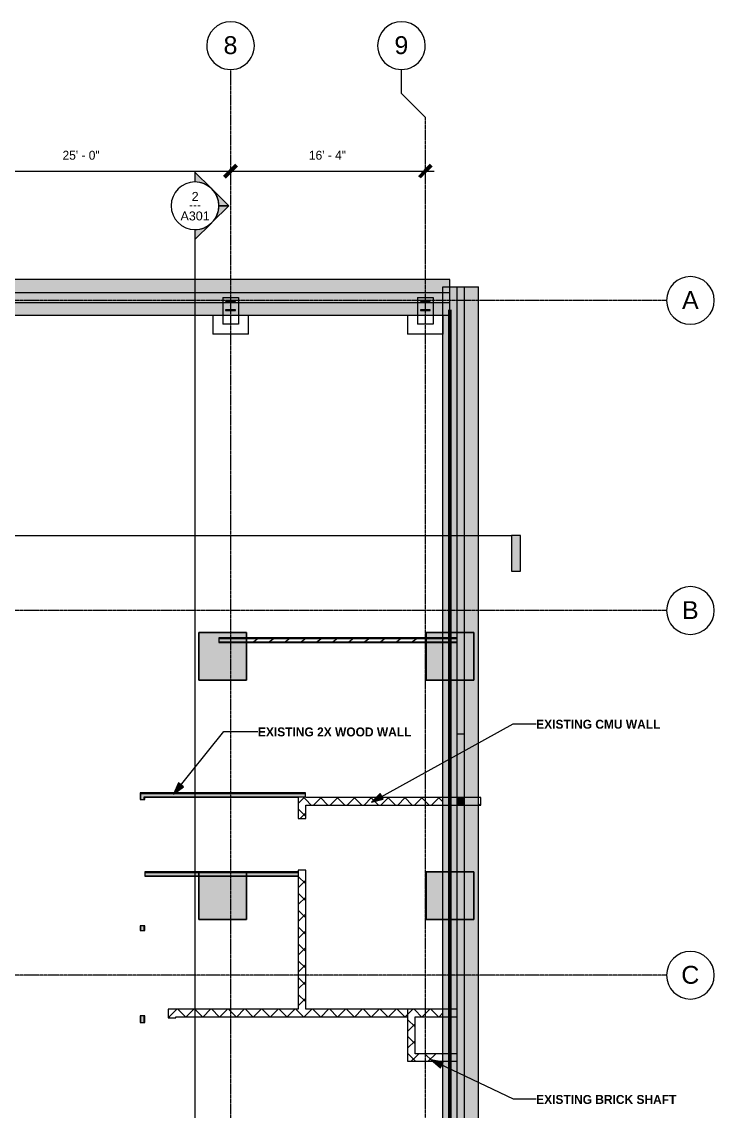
# Model space of a CAD drawing. Header units: inches. Extents: x -4066 to -1326, y 10241 to 12042.
# Drawn here: x -2023 to -1326, y 10945 to 12041 of the extents above; entities that cross this region are included whole.
import ezdxf

# ---------------------------------------------------------------- set-up
doc = ezdxf.new("R2010")
doc.units = ezdxf.units.IN
doc.header["$MEASUREMENT"] = 0
doc.linetypes.add('Grid Line 1_2_', pattern=[0.875, 0.5, -0.125, 0.125, -0.125])
for name, color, linetype, lineweight in [('A-ANNO-DIMS', 211, 'Continuous', 9), ('A-ANNO-DIMS-96', 211, 'Continuous', 9), ('A-DETL-WIDE', 214, 'Continuous', 50), ('A-WALL', 113, 'Continuous', 13), ('A-WALL-PATT', 111, 'Continuous', 20), ('G-ANNO-SYMB', 111, 'Continuous', 9), ('G-ANNO-TEXT', 231, 'Continuous', 9), ('I-WALL', 2, 'Continuous', 13), ('S-COLS', 52, 'Continuous', 13), ('S-FNDN', 32, 'Continuous', 13), ('S-GRID', 1, 'Continuous', 9), ('S-GRID-IDEN', 1, 'Continuous', 9)]:
    doc.layers.add(name, color=color, linetype=linetype, lineweight=lineweight)
doc.styles.add('Arial', font='arial.ttf', dxfattribs={"height": 18})
doc.styles.add('Arial_1', font='arial.ttf', dxfattribs={"height": 9})
doc.styles.add('Century Gothic', font='ufonts.com_century-gothic.ttf', dxfattribs={"height": 9})
doc.styles.add('Century Gothic_B', font='GOTHICB.TTF', dxfattribs={"height": 9})
doc.dimstyles.new('OD__1_16__Tol__', dxfattribs={"dimscale": 12, "dimtxt": 9.397514, "dimasz": 1, "dimexe": 0.75, "dimexo": 0.5, "dimgap": 0.75, "dimtad": 1, "dimdec": 4, "dimrnd": 0.0625, "dimzin": 3, "dimdsep": 46, "dimlunit": 4, "dimtxsty": 'Century Gothic', "dimblk1": 'OBLIQUE', "dimblk2": 'OBLIQUE', "dimsah": 1, "dimcen": 0.09, "dimdle": 0.75, "dimazin": 0, "dimtfac": 1, "dimtdec": 4, "dimtix": 1, "dimtmove": 0, "dimatfit": 3, "dimfxl": 1, "dimtvp": 1, "dimtfill": 1, "dimfrac": 2, "dimtolj": 1, "dimtzin": 0, "dimarcsym": 2})
pattern_1 = [(0, (0, 0), (30.72, 7.68), [1.267, -21.773, 1.267, -21.773, -122.88]), (0, (0, 0), (30.72, 7.68), [-46.08, 1.267, -44.813, 1.267, -21.773, -53.76]), (0, (0, 0), (30.72, 7.68), [-115.2, 1.267, -14.093, 1.267, -37.133]), (120, (11.52, 3.84), (-22.011075, 22.7643004), [1.267, -21.773, 1.267, -21.773, -122.88]), (120, (11.52, 3.84), (-22.011075, 22.7643004), [-46.08, 1.267, -44.813, 1.267, -21.773, -53.76]), (120, (11.52, 3.84), (-22.011075, 22.7643004), [-115.2, 1.267, -14.093, 1.267, -37.133]), (240, (15.36, 19.2), (-8.708925, -30.4443004), [1.267, -21.773, 1.267, -21.773, -122.88]), (240, (15.36, 19.2), (-8.708925, -30.4443004), [-46.08, 1.267, -44.813, 1.267, -21.773, -53.76]), (240, (15.36, 19.2), (-8.708925, -30.4443004), [-115.2, 1.267, -14.093, 1.267, -37.133])]
pattern_2 = [(45, (0, 0), (-8.485281, 8.485281), []), (135, (0, 0), (-8.485281, -8.485281), [])]

# ---------------------------------------------------------------- blocks, each defined once
blk = doc.blocks.new('W-Wide Flange-Column - W10X49-V15-STRUCTURAL SCHEMATIC - 1ST FLOOR')
at = {"layer": 'S-COLS', "lineweight": 9}
h = blk.add_hatch(dxfattribs=at)
h.set_pattern_fill('FP_25', color=256, style=0, pattern_type=2)
h.set_pattern_definition([(45, (1813.203, -11755.405), (-9.503515, 9.503515), []), (45, (1813.203, -11741.005), (-9.503515, 9.503515), [])])
h.paths.add_polyline_path([(5, -5), (5, -4.4), (0.9, -4.4), (0.4, -4.2), (0.2, -3.7), (0.2, 3.7), (0.4, 4.2), (0.9, 4.4), (5, 4.4), (5, 5), (-5, 5), (-5, 4.4), (-0.9, 4.4), (-0.4, 4.2), (-0.2, 3.7), (-0.2, -3.7), (-0.4, -4.2), (-0.9, -4.4), (-5, -4.4), (-5, -5)], flags=0)
for p, q in [((5, 5), (-5, 5)), ((-5, 5), (-5, 4.4)), ((-5, 4.4), (-0.9, 4.4)), ((-0.2, 3.7), (-0.2, -3.7)), ((0.2, -3.7), (0.2, 3.7)), ((0.9, 4.4), (5, 4.4)), ((5, 4.4), (5, 5)), ((-0.9, -4.4), (-5, -4.4)), ((-5, -4.4), (-5, -5)), ((-5, -5), (5, -5)), ((5, -4.4), (0.9, -4.4)), ((5, -5), (5, -4.4))]:
    blk.add_line(p, q, dxfattribs=at)
for centre, start, end in [((-0.9, 3.7), 0, 90), ((0.9, 3.7), 90, 180), ((-0.9, -3.7), 270, 0), ((0.9, -3.7), 180, 270)]:
    blk.add_arc(centre, 0.691, start, end, dxfattribs=at)
blk = doc.blocks.new('W-Wide Flange-Column - W10X49-V17-STRUCTURAL SCHEMATIC - 1ST FLOOR')
at = {"layer": 'S-COLS', "lineweight": 9}
h = blk.add_hatch(dxfattribs=at)
h.set_pattern_fill('FP_27', color=256, style=0, pattern_type=2)
h.set_pattern_definition([(45, (1617.203, -11755.405), (-9.503515, 9.503515), []), (45, (1617.203, -11741.005), (-9.503515, 9.503515), [])])
h.paths.add_polyline_path([(-5, -5), (5, -5), (5, -4.4), (0.9, -4.4), (0.4, -4.2), (0.2, -3.7), (0.2, 3.7), (0.4, 4.2), (0.9, 4.4), (5, 4.4), (5, 5), (-5, 5), (-5, 4.4), (-0.9, 4.4), (-0.4, 4.2), (-0.2, 3.7), (-0.2, -3.7), (-0.4, -4.2), (-0.9, -4.4), (-5, -4.4)], flags=0)
for p, q in [((5, 5), (-5, 5)), ((-5, 5), (-5, 4.4)), ((-5, 4.4), (-0.9, 4.4)), ((-0.2, 3.7), (-0.2, -3.7)), ((0.2, -3.7), (0.2, 3.7)), ((0.9, 4.4), (5, 4.4)), ((5, 4.4), (5, 5)), ((-0.9, -4.4), (-5, -4.4)), ((-5, -4.4), (-5, -5)), ((-5, -5), (5, -5)), ((5, -4.4), (0.9, -4.4)), ((5, -5), (5, -4.4))]:
    blk.add_line(p, q, dxfattribs=at)
for centre, start, end in [((-0.9, 3.7), 0, 90), ((0.9, 3.7), 90, 180), ((-0.9, -3.7), 270, 0), ((0.9, -3.7), 180, 270)]:
    blk.add_arc(centre, 0.691, start, end, dxfattribs=at)
blk = doc.blocks.new('Grid - Grid Head - Circle-50561-STRUCTURAL SCHEMATIC - 1ST FLOOR')
at = {"layer": 'S-GRID-IDEN'}
for start, end in [(360, 180), (180, 360)]:
    blk.add_arc((0, 0), 0.25, start, end, dxfattribs=at)
blk = doc.blocks.new('Section - 3_32_ x 3_8_-54337-STRUCTURAL SCHEMATIC - 1ST FLOOR')
at = {"layer": 'G-ANNO-SYMB'}
blk.add_hatch(color=256, dxfattribs=at).paths.add_polyline_path([(0, 0.375), (0, 0), (-0.09375, 0), (-0.09375, 0.375)], flags=0)
for p, q in [((0, 0.375), (-0.09375, 0.375)), ((-0.09375, 0.375), (-0.09375, 0)), ((0, 0), (0, 0.375)), ((-0.09375, 0), (0, 0))]:
    blk.add_line(p, q, dxfattribs=at)
blk = doc.blocks.new('Section - Section Head - Filled-22785-STRUCTURAL SCHEMATIC - 1ST FLOOR')
at = {"layer": 'G-ANNO-SYMB'}
h = blk.add_hatch(color=256, dxfattribs=at)
edge = h.paths.add_edge_path(flags=0)
edge.add_line((-0.427, 0.177), (-0.25, 0.354))
edge.add_line((-0.25, 0.354), (-0.25, 0.25))
edge.add_arc((-0.25, 0), 0.25, 90, 135)
h = blk.add_hatch(color=256, dxfattribs=at)
edge = h.paths.add_edge_path(flags=0)
edge.add_arc((-0.25, 0), 0.25, 45, 90)
edge.add_line((-0.25, 0.25), (-0.25, 0.354))
edge.add_line((-0.25, 0.354), (-0.073, 0.177))
h = blk.add_hatch(color=256, dxfattribs=at)
edge = h.paths.add_edge_path(flags=0)
edge.add_arc((-0.25, 0), 0.25, 137.9216, 180)
edge.add_line((-0.5, 0), (-0.604, 0))
edge.add_line((-0.604, 0), (-0.436, 0.168))
h = blk.add_hatch(color=256, dxfattribs=at)
edge = h.paths.add_edge_path(flags=0)
edge.add_line((-0.064, 0.168), (0.104, 0))
edge.add_line((0.104, 0), (0, 0))
edge.add_arc((-0.25, 0), 0.25, 0, 42.0784)
for p, q in [((-0.25, 0.354), (-0.427, 0.177)), ((-0.25, 0.25), (-0.25, 0.354)), ((-0.073, 0.177), (-0.25, 0.354)), ((-0.25, 0.354), (-0.25, 0.25)), ((-0.436, 0.168), (-0.604, 0)), ((0.104, 0), (-0.064, 0.168)), ((-0.604, 0), (-0.5, 0)), ((0, 0), (0.104, 0))]:
    blk.add_line(p, q, dxfattribs=at)
for start, end in [(360, 180), (90, 135), (45, 90), (137.9216, 180), (0, 42.0784), (180, 360)]:
    blk.add_arc((-0.25, 0), 0.25, start, end, dxfattribs=at)
blk = doc.blocks.new('DIMBLOCK4-STRUCTURAL SCHEMATIC - 1ST FLOOR')
at = {"layer": 'A-ANNO-DIMS-96', "lineweight": 50}
for p, q in [((-2113.2, 11890.5), (-2107.2, 11896.5)), ((-1813.2, 11890.5), (-1807.2, 11896.5)), ((-2113.2, 11890.5), (-2119.2, 11884.5)), ((-1813.2, 11890.5), (-1819.2, 11884.5))]:
    blk.add_line(p, q, dxfattribs=at)
at = {"layer": 'A-ANNO-DIMS-96'}
for p, q in [((-2113.2, 11892.9), (-2113.2, 11881.5)), ((-2113.2, 11890.5), (-2113.2, 11892.9)), ((-2113.2, 11890.5), (-1813.2, 11890.5)), ((-1813.2, 11892.9), (-1813.2, 11881.5)), ((-1813.2, 11890.5), (-1813.2, 11892.9))]:
    blk.add_line(p, q, dxfattribs=at)
at = {"layer": 'A-ANNO-DIMS-96', "color": 0, "insert": (-1982.4, 11911), "char_height": 9, "width": 46.182, "attachment_point": 1, "line_spacing_factor": 0.984502, "style": 'Century Gothic', "bg_fill": 3, "box_fill_scale": 1.25, "bg_fill_color": 256, "bg_fill_true_color": 13158600, "bg_fill_transparency": 0}
blk.add_mtext('25\' - 0"', dxfattribs=at)
blk = doc.blocks.new('_Oblique')
at = {"color": 0, "linetype": 'ByBlock', "lineweight": -2}
blk.add_line((-0.5, -0.5), (0.5, 0.5), dxfattribs=at)
blk = doc.blocks.new('DIMBLOCK5-STRUCTURAL SCHEMATIC - 1ST FLOOR')
at = {"layer": 'A-ANNO-DIMS-96', "lineweight": 50}
for p, q in [((-1813.2, 11890.5), (-1807.2, 11896.5)), ((-1617.2, 11890.5), (-1611.2, 11896.5)), ((-1813.2, 11890.5), (-1819.2, 11884.5)), ((-1617.2, 11890.5), (-1623.2, 11884.5))]:
    blk.add_line(p, q, dxfattribs=at)
at = {"layer": 'A-ANNO-DIMS-96'}
for p, q in [((-1813.2, 11892.9), (-1813.2, 11881.5)), ((-1813.2, 11890.5), (-1813.2, 11892.9)), ((-1813.2, 11890.5), (-1608.2, 11890.5)), ((-1617.2, 11892.9), (-1617.2, 11881.5)), ((-1617.2, 11890.5), (-1617.2, 11892.9))]:
    blk.add_line(p, q, dxfattribs=at)
at = {"layer": 'A-ANNO-DIMS-96', "color": 0, "insert": (-1734.4, 11911), "char_height": 9, "width": 46.182, "attachment_point": 1, "line_spacing_factor": 0.984502, "style": 'Century Gothic', "bg_fill": 3, "box_fill_scale": 1.25, "bg_fill_color": 256, "bg_fill_true_color": 13158600, "bg_fill_transparency": 0}
blk.add_mtext('16\' - 4"', dxfattribs=at)

msp = doc.modelspace()

# ---------------------------------------------------------------- hatches: boundary and pattern name
at = {"layer": 'A-WALL-PATT', "lineweight": 9}
h = msp.add_hatch(dxfattribs=at)
h.set_pattern_fill('FP_9', color=256, style=0, pattern_type=2)
h.set_pattern_definition(pattern_1)
h.paths.add_polyline_path([(-1794.43151, 11420.27039), (-1616.45325, 11420.27039), (-1616.45325, 11420.89539), (-1797.20325, 11420.89539), (-1797.20325, 11420.27039)], flags=0)
h = msp.add_hatch(dxfattribs=at)
h.set_pattern_fill('FP_10', color=256, style=0, pattern_type=2)
h.set_pattern_definition([(216.87, (6.397, 15.994), (47.9809429, 31.9870857), [7.997, -71.971]), (206.565, (15.994, 11.196), (-15.993714, -15.9941327), [17.881, -17.881]), (198.435, (15.994, 3.199), (-31.9867405, -15.9938803), [10.115, -40.461])])
h.paths.add_polyline_path([(-1794.43151, 11416.77039), (-1616.45325, 11416.77039), (-1616.45325, 11420.27039), (-1797.20325, 11420.27039), (-1797.20325, 11416.77039)], flags=0)
h = msp.add_hatch(dxfattribs=at)
h.set_pattern_fill('FP_9', color=256, style=0, pattern_type=2)
h.set_pattern_definition(pattern_1)
h.paths.add_polyline_path([(-1797.20325, 11416.14539), (-1616.45325, 11416.14539), (-1616.45325, 11416.77039), (-1797.20325, 11416.77039)], flags=0)
h = msp.add_hatch(dxfattribs=at)
h.set_pattern_fill('FP_9', style=0, pattern_type=2)
h.set_pattern_definition(pattern_1)
h.paths.add_polyline_path([(-1904.20325, 11264.39539), (-1737.70325, 11264.39539), (-1737.70325, 11264.89539), (-1904.20325, 11264.89539)], flags=0)
h = msp.add_hatch(dxfattribs=at)
h.set_pattern_fill('FP_9', style=0, pattern_type=2)
h.set_pattern_definition(pattern_1)
h.paths.add_polyline_path([(-1903.70325, 11033.89539), (-1903.70325, 11040.47821), (-1904.20325, 11040.47821), (-1904.20325, 11033.89539)], flags=0)
h.paths.add_polyline_path([(-1904.20325, 11126.47821), (-1903.70325, 11126.47821), (-1903.70325, 11131.14539), (-1904.20325, 11131.14539), (-1904.20325, 11128.77481)], flags=0)
h.paths.add_polyline_path([(-1903.70325, 11258.14539), (-1903.70325, 11264.39539), (-1904.20325, 11264.39388), (-1904.20325, 11258.14539)], flags=0)
h = msp.add_hatch(dxfattribs=at)
h.set_pattern_fill('FP_9', style=0, pattern_type=2)
h.set_pattern_definition(pattern_1)
h.paths.add_polyline_path([(-1899.70325, 11260.39539), (-1745.20325, 11260.39539), (-1745.20325, 11260.89539), (-1900.20325, 11260.89539), (-1900.20325, 11260.39539)], flags=0)
h = msp.add_hatch(dxfattribs=at)
h.set_pattern_fill('FP_1', style=0, pattern_type=2)
h.set_pattern_definition(pattern_2)
h.paths.add_polyline_path([(-1745.20325, 11047.27818), (-1737.57825, 11047.27818), (-1737.57825, 11187.14539), (-1745.20325, 11187.14539), (-1745.20325, 11047.8461)], flags=0)
h.paths.add_polyline_path([(-1737.57825, 11239.14539), (-1737.57825, 11260.39539), (-1737.70325, 11260.39539), (-1737.70325, 11260.89539), (-1745.20325, 11260.89539), (-1745.20325, 11239.14539)], flags=0)
h = msp.add_hatch(dxfattribs=at)
h.set_pattern_fill('FP_1', style=0, pattern_type=2)
h.set_pattern_definition(pattern_2)
h.paths.add_polyline_path([(-1737.57825, 11252.64539), (-1599.64075, 11252.64539), (-1599.64075, 11260.27039), (-1737.57825, 11260.27039)], flags=0)
h.paths.add_polyline_path([(-1563.64075, 11252.64539), (-1561.39075, 11252.64539), (-1561.39075, 11260.27039), (-1563.64075, 11260.27039), (-1563.64075, 11259.22666)], flags=0)
h = msp.add_hatch(dxfattribs=at)
h.set_pattern_fill('FP_9', style=0, pattern_type=2)
h.set_pattern_definition(pattern_1)
h.paths.add_polyline_path([(-1745.43152, 11184.89539), (-1745.20325, 11184.89539), (-1745.20325, 11185.39539), (-1797.20325, 11185.39539), (-1797.20325, 11184.89539), (-1794.43151, 11184.89539)], flags=0)
h.paths.add_polyline_path([(-1845.20325, 11184.89539), (-1845.20325, 11185.39539), (-1899.70325, 11185.39539), (-1899.70325, 11184.89539)], flags=0)
h = msp.add_hatch(dxfattribs=at)
h.set_pattern_fill('FP_9', style=0, pattern_type=2)
h.set_pattern_definition(pattern_1)
h.paths.add_polyline_path([(-1745.20325, 11180.89539), (-1745.23179, 11181.39539), (-1797.20325, 11181.39539), (-1797.20325, 11180.89539), (-1745.8663, 11180.89539)], flags=0)
h.paths.add_polyline_path([(-1899.70325, 11180.89539), (-1845.20325, 11180.89539), (-1845.20325, 11181.39539), (-1899.70325, 11181.39539)], flags=0)
h = msp.add_hatch(dxfattribs=at)
h.set_pattern_fill('FP_1', style=0, pattern_type=2)
h.set_pattern_definition(pattern_2)
h.paths.add_polyline_path([(-1875.97809, 11038.39539), (-1868.35309, 11038.39539), (-1868.35309, 11047.27818), (-1875.97809, 11047.27818), (-1875.97809, 11039.65318)], flags=0)
h = msp.add_hatch(dxfattribs=at)
h.set_pattern_fill('FP_1', style=0, pattern_type=2)
h.set_pattern_definition(pattern_2)
h.paths.add_polyline_path([(-1737.57825, 11039.65318), (-1635.20325, 11039.65318), (-1635.20325, 11047.27818), (-1868.35309, 11047.27818), (-1868.35309, 11039.65318), (-1745.20325, 11039.65318)], flags=0)
h = msp.add_hatch(dxfattribs=at)
h.set_pattern_fill('FP_1', style=0, pattern_type=2)
h.set_pattern_definition(pattern_2)
h.paths.add_polyline_path([(-1635.20325, 10994.77818), (-1627.57825, 10994.77818), (-1627.57825, 11047.27818), (-1635.20325, 11047.27818), (-1635.20325, 11002.40318)], flags=0)
h = msp.add_hatch(dxfattribs=at)
h.set_pattern_fill('FP_1', style=0, pattern_type=2)
h.set_pattern_definition(pattern_2)
h.paths.add_polyline_path([(-1599.64075, 11039.65318), (-1599.64075, 11047.27818), (-1627.57825, 11047.27818), (-1627.57825, 11039.65318)], flags=0)
h = msp.add_hatch(dxfattribs=at)
h.set_pattern_fill('FP_1', style=0, pattern_type=2)
h.set_pattern_definition(pattern_2)
h.paths.add_polyline_path([(-1599.64075, 10994.77818), (-1599.64075, 11002.40318), (-1627.57825, 11002.40318), (-1627.57825, 10994.77818)], flags=0)
at = {"layer": 'G-ANNO-TEXT'}
for points in [[(-1870.68636, 11263.59981), (-1860.66331, 11270.93991), (-1865.67619, 11274.96805)], [(-1671.53709, 11255.50745), (-1659.48085, 11258.50508), (-1662.5949, 11264.13159)], [(-1611.44267, 10996.2942), (-1602.00436, 10988.21602), (-1599.22976, 10994.01745)]]:
    msp.add_hatch(color=256, dxfattribs=at).paths.add_polyline_path(points, flags=0)
at = {"layer": 'I-WALL', "transparency": 33554585}
msp.add_hatch(color=161, dxfattribs=at).paths.add_polyline_path([(-1745.20325, 11260.89539), (-1737.70325, 11260.91966), (-1737.70325, 11264.39539), (-1903.70325, 11264.39539), (-1903.70325, 11260.89539), (-1794.43151, 11260.89539)], flags=0)
h = msp.add_hatch(color=161, dxfattribs=at)
h.paths.add_polyline_path([(-1900.20325, 11033.89539), (-1900.20325, 11040.47821), (-1903.70325, 11040.47821), (-1903.70325, 11033.89539)], flags=0)
h.paths.add_polyline_path([(-1903.70325, 11126.47821), (-1900.20325, 11126.47821), (-1900.20325, 11131.14539), (-1903.70325, 11131.14539), (-1903.70325, 11128.77481)], flags=0)
h.paths.add_polyline_path([(-1900.20325, 11258.14539), (-1900.20325, 11260.89539), (-1903.70325, 11260.89539), (-1903.70325, 11258.14539), (-1903.3104, 11258.14539)], flags=0)
h = msp.add_hatch(color=161, dxfattribs=at)
h.paths.add_polyline_path([(-1797.20325, 11181.39539), (-1745.20325, 11181.39539), (-1745.20325, 11184.89539), (-1797.20325, 11184.89539)], flags=0)
h.paths.add_polyline_path([(-1845.20325, 11181.39539), (-1845.20325, 11184.89539), (-1899.70325, 11184.89539), (-1899.70325, 11181.39539)], flags=0)
at = {"layer": 'S-FNDN', "transparency": 33554534}
h = msp.add_hatch(color=254, dxfattribs=at)
h.paths.add_polyline_path([(-3069.58153, 11745.39539), (-3040.20325, 11745.39539), (-3040.20325, 11758.39539), (-3056.58153, 11758.39539), (-3056.58153, 11781.39539), (-3069.58153, 11781.39539), (-3069.58153, 11768.39539)], flags=0)
h.paths.add_polyline_path([(-2395.20326, 11745.39539), (-2121.20326, 11745.39539), (-2121.20326, 11758.39539), (-2405.20326, 11758.39539), (-2405.20326, 11745.39539)], flags=0)
h.paths.add_polyline_path([(-2431.20326, 11745.39539), (-2421.20326, 11745.39539), (-2421.20326, 11758.39539), (-2705.20326, 11758.39539), (-2705.20326, 11745.39539), (-2441.09951, 11745.39539)], flags=0)
h.paths.add_polyline_path([(-3004.20325, 11745.39539), (-2721.20326, 11745.39539), (-2721.20326, 11758.39539), (-3004.20325, 11758.39539), (-3004.20325, 11753.83766)], flags=0)
h.paths.add_polyline_path([(-1821.20326, 11745.39539), (-1821.20326, 11758.39539), (-2105.20326, 11758.39539), (-2105.20326, 11745.39539), (-1831.20326, 11745.39539)], flags=0)
h.paths.add_polyline_path([(-1805.20326, 11745.39539), (-1625.20326, 11745.39539), (-1625.20326, 11758.39539), (-1805.20326, 11758.39539), (-1805.20326, 11749.31581)], flags=0)
h.paths.add_polyline_path([(-1599.64075, 11745.39539), (-1599.64075, 11758.39539), (-1609.20326, 11758.39539), (-1609.20326, 11745.39539)], flags=0)
h.paths.add_polyline_path([(-2441.09951, 11768.39539), (-1599.64075, 11768.39539), (-1599.64075, 11774.14539), (-1592.45325, 11774.14539), (-1592.45325, 11781.39539), (-3046.58153, 11781.39539), (-3046.58153, 11768.39539), (-2695.20326, 11768.39539)], flags=0)
for color, points in [(254, [(-2421.20326, 11758.39539), (-2421.20326, 11763.39539), (-2405.20326, 11763.39539), (-2405.20326, 11758.39539), (-2121.20326, 11758.39539), (-2121.20326, 11763.39539), (-2105.20326, 11763.39539), (-2105.20326, 11758.39539), (-1821.20326, 11758.39539), (-1821.20326, 11763.39539), (-1805.20326, 11763.39539), (-1805.20326, 11758.39539), (-1625.20326, 11758.39539), (-1625.20326, 11763.39539), (-1609.20326, 11763.39539), (-1609.20326, 11758.39539), (-1599.64075, 11758.39539), (-1599.64075, 11768.39539), (-3046.58153, 11768.39539), (-3046.58153, 11781.39539), (-3056.58153, 11781.39539), (-3056.58153, 11758.39539), (-3021.20326, 11758.39539), (-3021.20326, 11763.39539), (-3005.20326, 11763.39539), (-3005.20326, 11758.39539), (-2721.20326, 11758.39539), (-2721.20326, 11763.39539), (-2705.20326, 11763.39539), (-2705.20326, 11758.39539), (-2431.20326, 11758.39539)]), (254, [(-1625.20326, 11745.39539), (-1609.20326, 11745.39539), (-1609.20326, 11758.39539), (-1617.03333, 11758.39539), (-1617.03333, 11751.66492), (-1616.83082, 11751.17602), (-1616.34193, 11750.97352), (-1612.20325, 11750.97352), (-1612.20325, 11750.41492), (-1622.20325, 11750.41492), (-1622.20325, 11750.97352), (-1618.06458, 11750.97352), (-1617.57568, 11751.17602), (-1617.37318, 11751.66492), (-1617.37318, 11758.39539), (-1619.76576, 11758.39539), (-1625.20326, 11753.81644), (-1625.20326, 11750.41492)]), (254, [(-1845.20325, 11378.39539), (-1797.20325, 11378.39539), (-1797.20325, 11416.14539), (-1824.95325, 11416.14539), (-1824.95325, 11420.89539), (-1797.20325, 11420.89539), (-1797.20325, 11426.39539), (-1845.20325, 11426.39539), (-1845.20325, 11416.14539)]), (254, [(-1797.20325, 11416.77039), (-1797.20325, 11420.27039), (-1824.95325, 11420.27039), (-1824.95325, 11416.77039)]), (254, [(-1599.64075, 11416.77039), (-1599.64075, 11420.27039), (-1616.45325, 11420.27039), (-1616.45325, 11416.77039)]), (7, [(-1585.45325, 11416.77039), (-1585.45325, 11420.27039), (-1599.64075, 11420.27039), (-1599.64075, 11416.77039)]), (7, [(-1582.09509, 11378.39539), (-1585.45325, 11420.89539), (-1585.45325, 11378.39539), (-1582.12291, 11378.39539)]), (7, [(-1577.82825, 11260.27039), (-1577.82825, 11324.39539), (-1585.45325, 11324.39539), (-1585.45325, 11260.27039), (-1583.29106, 11260.27039)]), (7, [(-1585.45325, 11252.64539), (-1577.82825, 11255.06162), (-1577.82825, 11260.27039), (-1585.45325, 11260.27039)]), (7, [(-1577.82825, 11252.64539), (-1577.82825, 11255.06162), (-1585.45325, 11252.64539), (-1583.58264, 11252.64539)]), (254, [(-1797.20325, 11181.39539), (-1797.20325, 11184.89539), (-1845.20325, 11184.89539), (-1845.20325, 11181.39539)]), (254, [(-1599.64075, 11137.39539), (-1599.64075, 11185.39539), (-1616.45325, 11185.39539), (-1616.45325, 11137.39539)]), (254, [(-1797.20325, 11137.39539), (-1797.20325, 11180.89539), (-1845.20325, 11180.89539), (-1845.20325, 11137.39539)])]:
    msp.add_hatch(color=color, dxfattribs=at).paths.add_polyline_path(points, flags=0)
h = msp.add_hatch(color=254, dxfattribs=at)
h.paths.add_polyline_path([(-3005.20326, 11745.39539), (-3004.20325, 11745.39539), (-3004.20325, 11758.39539), (-3005.20326, 11758.39539), (-3005.20326, 11754.7757)], flags=0)
h.paths.add_polyline_path([(-3040.20325, 11745.39539), (-3026.20325, 11745.39539), (-3026.20325, 11758.39539), (-3040.20325, 11758.39539)], flags=0)
h.paths.add_polyline_path([(-1592.45325, 11745.39539), (-1592.45325, 11758.39539), (-1599.64075, 11758.39539), (-1599.64075, 11745.39539), (-1599.20326, 11745.39539)], flags=0)
h.paths.add_polyline_path([(-1599.20326, 11768.39539), (-1592.45325, 11768.39539), (-1592.45325, 11774.14539), (-1599.64075, 11774.14539), (-1599.64075, 11768.39539)], flags=0)
h = msp.add_hatch(color=7, dxfattribs=at)
h.paths.add_polyline_path([(-1577.82825, 10716.03451), (-1577.82825, 11137.39539), (-1585.45325, 11137.39539), (-1585.45325, 11047.27818), (-1599.64075, 11047.27818), (-1599.64075, 11039.65318), (-1585.45325, 11039.65318), (-1585.45325, 11002.40318), (-1599.64075, 11002.40318), (-1599.64075, 10994.77818), (-1585.45325, 10994.77818), (-1585.45325, 10756.82073), (-1579.672, 10725.89675)], flags=0)
h.paths.add_polyline_path([(-1580.23577, 11185.39539), (-1577.82825, 11185.39539), (-1577.82825, 11252.64539), (-1585.45325, 11252.64539), (-1585.45325, 11185.39539), (-1580.32515, 11185.39539)], flags=0)
h.paths.add_polyline_path([(-1599.64075, 11252.64539), (-1585.45325, 11252.64539), (-1585.45325, 11260.27039), (-1599.64075, 11260.27039), (-1599.64075, 11253.35651)], flags=0)
h.paths.add_polyline_path([(-1577.82825, 11252.64539), (-1563.64075, 11252.64539), (-1563.64075, 11260.27039), (-1577.82825, 11260.27039), (-1577.82825, 11255.06162)], flags=0)
h.paths.add_polyline_path([(-1580.83896, 11324.39539), (-1577.82825, 11324.39539), (-1577.82825, 11378.39539), (-1585.45325, 11378.39539), (-1585.45325, 11324.39539)], flags=0)
h.paths.add_polyline_path([(-1585.33453, 11426.39539), (-1577.82825, 11426.39539), (-1577.82825, 11774.14539), (-1585.45325, 11774.14539), (-1585.45325, 11426.39539)], flags=0)
h = msp.add_hatch(color=7, dxfattribs=at)
h.paths.add_polyline_path([(-1599.64075, 10640.14539), (-1585.45325, 10640.14539), (-1585.45325, 10809.70985), (-1599.64075, 10809.70985), (-1599.64075, 10728.04481)], flags=0)
h.paths.add_polyline_path([(-1563.64075, 10640.14539), (-1563.64075, 11252.64539), (-1577.82825, 11252.64539), (-1577.82825, 11185.39539), (-1568.45325, 11185.39539), (-1568.45325, 11137.39539), (-1577.82825, 11137.39539), (-1577.82825, 10640.14539)], flags=0)
h.paths.add_polyline_path([(-1599.20326, 10819.70985), (-1585.45325, 10819.70985), (-1585.45325, 10994.77818), (-1599.64075, 10994.77818), (-1599.64075, 10856.58958), (-1599.20326, 10856.58958), (-1599.20326, 10830.36967)], flags=0)
h.paths.add_polyline_path([(-1599.64075, 11002.40318), (-1585.45325, 11002.40318), (-1585.45325, 11039.65318), (-1599.64075, 11039.65318)], flags=0)
h.paths.add_polyline_path([(-1585.45325, 11047.27818), (-1585.45325, 11137.39539), (-1599.64075, 11137.39539), (-1599.64075, 11047.27818), (-1591.43577, 11047.27818)], flags=0)
h.paths.add_polyline_path([(-1585.45325, 11185.39539), (-1585.45325, 11252.64539), (-1599.64075, 11252.64539), (-1599.64075, 11185.39539), (-1586.15424, 11185.39539)], flags=0)
h.paths.add_polyline_path([(-1577.55528, 11260.27039), (-1563.64075, 11260.27039), (-1563.64075, 11774.14539), (-1577.82825, 11774.14539), (-1577.82825, 11426.39539), (-1568.45325, 11426.39539), (-1568.45325, 11378.39539), (-1577.82825, 11378.39539), (-1577.82825, 11260.27039), (-1577.59592, 11260.27039)], flags=0)
h.paths.add_polyline_path([(-1599.64075, 11260.27039), (-1585.45325, 11260.27039), (-1585.45325, 11378.39539), (-1599.64075, 11378.39539), (-1599.64075, 11324.39539)], flags=0)
h.paths.add_polyline_path([(-1585.88784, 11426.39539), (-1585.45325, 11426.39539), (-1585.45325, 11774.14539), (-1592.45325, 11774.14539), (-1592.45325, 11745.39539), (-1599.20326, 11745.39539), (-1599.20326, 11726.51566), (-1599.64075, 11726.51566), (-1599.64075, 11426.39539)], flags=0)
h = msp.add_hatch(color=254, dxfattribs=at)
h.paths.add_polyline_path([(-3026.20325, 11745.39539), (-3021.20326, 11745.39539), (-3021.20326, 11758.39539), (-3026.20325, 11758.39539)], flags=0)
h.paths.add_polyline_path([(-1599.20326, 11758.39539), (-1592.45325, 11758.39539), (-1592.45325, 11768.39539), (-1599.64075, 11768.39539), (-1599.64075, 11758.39539)], flags=0)
h = msp.add_hatch(color=254, dxfattribs=at)
h.paths.add_polyline_path([(-3009.06208, 11758.39539), (-3010.59871, 11759.8368), (-3012.34193, 11759.8368), (-3012.83082, 11759.63429), (-3013.03333, 11759.14539), (-3013.03333, 11758.39539), (-3012.34193, 11758.39539)], flags=0)
h.paths.add_polyline_path([(-3021.20326, 11758.39539), (-3013.37318, 11758.39539), (-3013.37318, 11759.14539), (-3013.57568, 11759.63429), (-3014.06458, 11759.8368), (-3018.20325, 11759.8368), (-3018.20325, 11760.39539), (-3011.19421, 11760.39539), (-3014.3924, 11763.39539), (-3021.20326, 11763.39539), (-3021.20326, 11759.8368)], flags=0)
h.paths.add_polyline_path([(-1609.20326, 11758.39539), (-1609.20326, 11763.39539), (-1613.82825, 11763.39539), (-1617.39075, 11760.39539), (-1612.20325, 11760.39539), (-1612.20325, 11759.8368), (-1616.34193, 11759.8368), (-1616.83082, 11759.63429), (-1617.03333, 11759.14539), (-1617.03333, 11758.39539), (-1612.20325, 11758.39539)], flags=0)
h.paths.add_polyline_path([(-1619.76576, 11758.39539), (-1617.37318, 11758.39539), (-1617.37318, 11759.14539), (-1617.57568, 11759.63429), (-1618.06458, 11759.82796), (-1618.87513, 11759.14539)], flags=0)
h = msp.add_hatch(color=254, dxfattribs=at)
h.paths.add_polyline_path([(-2118.20325, 11758.39539), (-2113.37318, 11758.39539), (-2113.37318, 11759.14539), (-2113.57568, 11759.63429), (-2114.06458, 11759.8368), (-2118.20325, 11759.8368), (-2118.20325, 11760.39539), (-2108.20325, 11760.39539), (-2108.20325, 11759.8368), (-2112.34193, 11759.8368), (-2112.83082, 11759.63429), (-2113.03333, 11759.14539), (-2113.03333, 11758.39539), (-2105.20326, 11758.40068), (-2105.20326, 11763.39539), (-2121.20326, 11763.39539), (-2121.20326, 11758.39539)], flags=0)
h.paths.add_polyline_path([(-3008.20325, 11758.39539), (-3005.20326, 11758.39539), (-3005.20326, 11763.39539), (-3014.3924, 11763.39539), (-3011.19421, 11760.39539), (-3008.20325, 11760.39539), (-3008.20325, 11759.8368), (-3010.59871, 11759.8368), (-3009.06208, 11758.39539)], flags=0)
h.paths.add_polyline_path([(-2721.20326, 11758.39539), (-2713.37318, 11758.39539), (-2713.37318, 11759.14539), (-2713.57568, 11759.63429), (-2714.06458, 11759.8368), (-2718.20325, 11759.8368), (-2718.20325, 11760.39539), (-2708.20325, 11760.39539), (-2708.20325, 11759.8368), (-2712.34193, 11759.8368), (-2712.83082, 11759.63429), (-2713.03333, 11759.14539), (-2713.03333, 11758.39539), (-2705.20326, 11758.39539), (-2705.20326, 11763.39539), (-2721.20326, 11763.39539), (-2721.20326, 11759.8368)], flags=0)
h.paths.add_polyline_path([(-1619.76576, 11758.39539), (-1618.06458, 11759.8368), (-1622.20325, 11759.8368), (-1622.20325, 11760.39539), (-1617.39075, 11760.39539), (-1613.82825, 11763.39539), (-1625.20326, 11763.39539), (-1625.20326, 11758.39539), (-1622.20325, 11758.39539)], flags=0)
h.paths.add_polyline_path([(-2421.20326, 11758.39539), (-2413.37318, 11758.39539), (-2413.37318, 11759.14539), (-2413.57568, 11759.63429), (-2414.06458, 11759.8368), (-2418.20325, 11759.8368), (-2418.20325, 11760.39539), (-2408.20325, 11760.39539), (-2408.20325, 11759.8368), (-2412.34193, 11759.8368), (-2412.83082, 11759.63429), (-2413.03333, 11759.14539), (-2413.03333, 11758.39539), (-2405.20326, 11758.39539), (-2405.20326, 11763.39539), (-2421.20326, 11763.39539), (-2421.20326, 11759.8368)], flags=0)
h.paths.add_polyline_path([(-1821.20326, 11758.39539), (-1813.37318, 11758.39539), (-1813.37318, 11759.14539), (-1813.57568, 11759.63429), (-1814.06458, 11759.8368), (-1818.20325, 11759.8368), (-1818.20325, 11760.39539), (-1808.20325, 11760.39539), (-1808.20325, 11759.8368), (-1812.34193, 11759.8368), (-1812.83082, 11759.63429), (-1813.03333, 11759.14539), (-1813.03333, 11758.39539), (-1805.20326, 11758.39539), (-1805.20326, 11763.39539), (-1821.20326, 11763.39539), (-1821.20326, 11759.8368)], flags=0)
h = msp.add_hatch(color=254, dxfattribs=at)
h.paths.add_polyline_path([(-2721.20326, 11745.39539), (-2705.20326, 11745.39539), (-2705.20326, 11758.39539), (-2713.03333, 11758.39539), (-2713.03333, 11751.66492), (-2712.83082, 11751.17602), (-2712.34193, 11750.97352), (-2708.20325, 11750.97352), (-2708.20325, 11750.41492), (-2718.20325, 11750.41492), (-2718.20325, 11750.97352), (-2714.06458, 11750.97352), (-2713.57568, 11751.17602), (-2713.37318, 11751.66492), (-2713.37318, 11758.39539), (-2721.20326, 11758.39539), (-2721.20326, 11748.16153)], flags=0)
h.paths.add_polyline_path([(-2121.20326, 11745.39539), (-2105.20326, 11745.39539), (-2105.20326, 11758.39539), (-2113.03333, 11758.39539), (-2113.03333, 11751.66492), (-2112.83082, 11751.17602), (-2112.34193, 11750.97352), (-2108.20325, 11750.97352), (-2108.20325, 11750.41492), (-2118.20325, 11750.41492), (-2118.20325, 11750.97352), (-2114.06458, 11750.97352), (-2113.57568, 11751.17602), (-2113.37318, 11751.66492), (-2113.37318, 11758.39539), (-2121.20326, 11758.39539), (-2121.20326, 11746.0636)], flags=0)
h.paths.add_polyline_path([(-2421.20326, 11745.39539), (-2405.20326, 11745.39539), (-2405.20326, 11758.39539), (-2413.03333, 11758.39539), (-2413.03333, 11751.66492), (-2412.83082, 11751.17602), (-2412.34193, 11750.97352), (-2408.20325, 11750.97352), (-2408.20325, 11750.41492), (-2418.20325, 11750.41492), (-2418.20325, 11750.97352), (-2414.06458, 11750.97352), (-2413.57568, 11751.17602), (-2413.37318, 11751.66492), (-2413.37318, 11758.39539), (-2421.20326, 11758.39539), (-2421.20326, 11746.86161)], flags=0)
h.paths.add_polyline_path([(-1821.20326, 11745.39539), (-1805.20326, 11745.39539), (-1805.20326, 11758.39539), (-1813.03333, 11758.39539), (-1813.03333, 11751.66492), (-1812.83082, 11751.17602), (-1812.34193, 11750.97352), (-1808.20325, 11750.97352), (-1808.20325, 11750.41492), (-1818.20325, 11750.41492), (-1818.20325, 11750.97352), (-1814.06458, 11750.97352), (-1813.57568, 11751.17602), (-1813.37318, 11751.66492), (-1813.37318, 11758.39539), (-1821.20326, 11758.39539), (-1821.20326, 11746.90324)], flags=0)
h.paths.add_polyline_path([(-1625.20326, 11753.81644), (-1619.76576, 11758.39539), (-1625.20326, 11758.39539)], flags=0)
h = msp.add_hatch(color=254, dxfattribs=at)
h.paths.add_polyline_path([(-1616.45325, 11378.39539), (-1599.64075, 11378.39539), (-1599.64075, 11416.14539), (-1616.45325, 11416.14539)], flags=0)
h.paths.add_polyline_path([(-1599.64075, 11420.89539), (-1599.64075, 11426.39539), (-1616.45325, 11426.39539), (-1616.45325, 11420.89539)], flags=0)
h = msp.add_hatch(color=7, dxfattribs=at)
h.paths.add_polyline_path([(-1599.64075, 11137.39539), (-1585.45325, 11137.39539), (-1585.45325, 11185.39539), (-1599.64075, 11185.39539)], flags=0)
h.paths.add_polyline_path([(-1568.45325, 11137.39539), (-1568.45325, 11185.39539), (-1577.82825, 11185.39539), (-1577.82825, 11137.39539)], flags=0)
h.paths.add_polyline_path([(-1568.45325, 11378.39539), (-1568.45325, 11426.39539), (-1577.82825, 11426.39539), (-1577.82825, 11378.39539)], flags=0)
h.paths.add_polyline_path([(-1599.64075, 11378.39539), (-1585.45325, 11378.39539), (-1585.45325, 11416.14539), (-1599.64075, 11416.14539)], flags=0)
h.paths.add_polyline_path([(-1585.45325, 11420.89539), (-1585.45325, 11426.39539), (-1599.64075, 11426.39539), (-1599.64075, 11420.89539)], flags=0)
h = msp.add_hatch(color=7, dxfattribs=at)
h.paths.add_polyline_path([(-1581.33998, 11137.39539), (-1577.82825, 11137.39539), (-1577.82825, 11185.39539), (-1585.45325, 11185.39539), (-1585.45325, 11137.39539), (-1581.95414, 11137.39539)], flags=0)
h.paths.add_polyline_path([(-1578.77403, 11378.39539), (-1577.82825, 11378.39539), (-1577.82825, 11426.39539), (-1585.45325, 11426.39539), (-1585.45325, 11420.89539), (-1582.09509, 11378.39539)], flags=0)
h = msp.add_hatch(color=254, dxfattribs=at)
h.paths.add_polyline_path([(-1797.20325, 11416.14539), (-1797.20325, 11416.77039), (-1824.95325, 11416.77039), (-1824.95325, 11416.14539)], flags=0)
h.paths.add_polyline_path([(-1797.20325, 11420.27039), (-1797.20325, 11420.89539), (-1824.95325, 11420.89539), (-1824.95325, 11420.27039)], flags=0)
h = msp.add_hatch(color=254, dxfattribs=at)
h.paths.add_polyline_path([(-1599.64075, 11416.14539), (-1599.64075, 11416.77039), (-1616.45325, 11416.77039), (-1616.45325, 11416.14539)], flags=0)
h.paths.add_polyline_path([(-1599.64075, 11420.27039), (-1599.64075, 11420.89539), (-1616.45325, 11420.89539), (-1616.45325, 11420.27039)], flags=0)
h = msp.add_hatch(color=7, dxfattribs=at)
h.paths.add_polyline_path([(-1599.64075, 11416.14539), (-1585.45325, 11416.14539), (-1585.45325, 11416.77039), (-1599.64075, 11416.77039)], flags=0)
h.paths.add_polyline_path([(-1585.45325, 11420.27039), (-1585.45325, 11420.89539), (-1599.64075, 11420.89539), (-1599.64075, 11420.27039)], flags=0)
h = msp.add_hatch(color=254, dxfattribs=at)
h.paths.add_polyline_path([(-1845.20325, 11180.89539), (-1797.20325, 11180.89539), (-1797.20325, 11181.39539), (-1845.20325, 11181.39539)], flags=0)
h.paths.add_polyline_path([(-1797.20325, 11184.89539), (-1797.20325, 11185.39539), (-1845.20325, 11185.39539), (-1845.20325, 11184.89539)], flags=0)

# ---------------------------------------------------------------- linework, layer by layer
at = {"layer": 'A-DETL-WIDE'}
msp.add_line((-1592.45325, 11750.88596), (-1592.45325, 10327.31481), dxfattribs=at)
at = {"layer": 'A-WALL', "lineweight": 9}
for p, q in [((-1585.45325, 11774.14539), (-1585.45325, 10640.14539)), ((-1577.82825, 10640.14539), (-1577.82825, 11774.14539)), ((-1824.95325, 11420.27039), (-1585.45325, 11420.27039)), ((-1824.95325, 11416.77039), (-1585.45325, 11416.77039)), ((-1585.45325, 11324.39539), (-1577.82825, 11324.39539)), ((-1903.70325, 11264.39539), (-1737.70325, 11264.39539)), ((-1903.70325, 11258.14539), (-1903.70325, 11264.39539)), ((-1900.20325, 11258.14539), (-1900.20325, 11260.89539)), ((-1900.20325, 11260.89539), (-1737.70325, 11260.89539)), ((-1745.20325, 11260.89539), (-1745.20325, 11239.14539)), ((-1737.57825, 11260.39539), (-1737.70325, 11260.39539)), ((-1737.57825, 11260.27039), (-1737.57825, 11260.39539)), ((-1561.39075, 11260.27039), (-1737.57825, 11260.27039)), ((-1561.39075, 11252.64539), (-1561.39075, 11260.27039)), ((-1737.57825, 11239.14539), (-1737.57825, 11252.64539)), ((-1737.57825, 11252.64539), (-1561.39075, 11252.64539)), ((-1745.20325, 11239.14539), (-1737.57825, 11239.14539)), ((-1899.70325, 11184.89539), (-1745.20325, 11184.89539)), ((-1737.57825, 11187.14539), (-1745.20325, 11187.14539)), ((-1745.20325, 11187.14539), (-1745.20325, 11047.27818)), ((-1737.57825, 11047.27818), (-1737.57825, 11187.14539)), ((-1899.70325, 11181.39539), (-1745.20325, 11181.39539)), ((-1903.70325, 11126.47821), (-1903.70325, 11131.14539)), ((-1900.20325, 11126.47821), (-1900.20325, 11131.14539)), ((-1903.70325, 11033.89539), (-1903.70325, 11040.47821)), ((-1900.20325, 11033.89539), (-1900.20325, 11040.47821)), ((-1875.97809, 11047.27818), (-1875.97809, 11038.39539)), ((-1745.20325, 11047.27818), (-1875.97809, 11047.27818)), ((-1868.35309, 11038.39539), (-1868.35309, 11039.65318)), ((-1868.35309, 11039.65318), (-1635.20325, 11039.65318)), ((-1585.45325, 11047.27818), (-1737.57825, 11047.27818)), ((-1635.20325, 11047.27818), (-1635.20325, 10994.77818)), ((-1627.57825, 11002.40318), (-1627.57825, 11039.65318)), ((-1627.57825, 11039.65318), (-1585.45325, 11039.65318)), ((-1875.97809, 11038.39539), (-1868.35309, 11038.39539)), ((-1585.45325, 11002.40318), (-1627.57825, 11002.40318)), ((-1635.20325, 10994.77818), (-1585.45325, 10994.77818))]:
    msp.add_line(p, q, dxfattribs=at)
at = {"layer": 'G-ANNO-SYMB'}
for p, q in [((-1849.07964, 11831.64691), (-1849.07964, 10300.08503)), ((-4008.43211, 11523.97754), (-1530.35451, 11523.97754))]:
    msp.add_line(p, q, dxfattribs=at)
at = {"layer": 'G-ANNO-TEXT'}
for p, q in [((-1870.68636, 11263.59981), (-1819.99023, 11326.6894)), ((-1819.99023, 11326.6894), (-1785.67284, 11326.6894)), ((-1671.53709, 11255.50745), (-1528.92496, 11334.43743)), ((-1528.92496, 11334.43743), (-1505.60474, 11334.43743)), ((-1865.67619, 11274.96805), (-1870.68636, 11263.59981)), ((-1870.68636, 11263.59981), (-1860.66331, 11270.93991)), ((-1860.66331, 11270.93991), (-1865.67619, 11274.96805)), ((-1662.5949, 11264.13159), (-1671.53709, 11255.50745)), ((-1659.48085, 11258.50508), (-1662.5949, 11264.13159)), ((-1671.53709, 11255.50745), (-1659.48085, 11258.50508)), ((-1611.44267, 10996.2942), (-1602.00436, 10988.21602)), ((-1599.22976, 10994.01745), (-1611.44267, 10996.2942)), ((-1611.44267, 10996.2942), (-1528.92496, 10956.82921)), ((-1602.00436, 10988.21602), (-1599.22976, 10994.01745)), ((-1528.92496, 10956.82921), (-1505.60474, 10956.82921))]:
    msp.add_line(p, q, dxfattribs=at)
at = {"layer": 'I-WALL', "lineweight": 9}
for p, q in [((-1585.45325, 11420.89539), (-1824.95325, 11420.89539)), ((-1824.95325, 11420.89539), (-1824.95325, 11416.14539)), ((-1824.95325, 11416.14539), (-1585.45325, 11416.14539)), ((-1737.70325, 11264.89539), (-1904.20325, 11264.89539)), ((-1904.20325, 11264.89539), (-1904.20325, 11258.14539)), ((-1899.70325, 11260.39539), (-1745.20325, 11260.39539)), ((-1899.70325, 11258.14539), (-1899.70325, 11260.39539)), ((-1737.70325, 11260.39539), (-1737.70325, 11264.89539)), ((-1904.20325, 11258.14539), (-1899.70325, 11258.14539)), ((-1745.20325, 11185.39539), (-1899.70325, 11185.39539)), ((-1899.70325, 11185.39539), (-1899.70325, 11180.89539)), ((-1899.70325, 11180.89539), (-1745.20325, 11180.89539)), ((-1904.20325, 11131.14539), (-1904.20325, 11126.47821)), ((-1899.70325, 11131.14539), (-1904.20325, 11131.14539)), ((-1899.70325, 11126.47821), (-1899.70325, 11131.14539)), ((-1904.20325, 11126.47821), (-1899.70325, 11126.47821)), ((-1904.20325, 11040.47821), (-1904.20325, 11033.89539)), ((-1899.70325, 11040.47821), (-1904.20325, 11040.47821)), ((-1899.70325, 11033.89539), (-1899.70325, 11040.47821)), ((-1904.20325, 11033.89539), (-1899.70325, 11033.89539))]:
    msp.add_line(p, q, dxfattribs=at)
at = {"layer": 'S-FNDN', "lineweight": 9}
for p, q in [((-1592.45325, 11781.39539), (-3033.58153, 11781.39539)), ((-1599.64075, 11774.14539), (-1563.64075, 11774.14539)), ((-1599.64075, 10796.70985), (-1599.64075, 11774.14539)), ((-1592.45325, 11745.39539), (-1592.45325, 11781.39539)), ((-1563.64075, 10640.14539), (-1563.64075, 11774.14539)), ((-3056.58153, 11768.39539), (-1592.45325, 11768.39539)), ((-1821.20326, 11763.39539), (-1821.20326, 11736.51566)), ((-1821.20326, 11763.39539), (-1805.20326, 11763.39539)), ((-1805.20326, 11763.39539), (-1805.20326, 11736.51566)), ((-1625.20326, 11763.39539), (-1625.20326, 11736.51566)), ((-1625.20326, 11763.39539), (-1609.20326, 11763.39539)), ((-1609.20326, 11763.39539), (-1609.20326, 11736.51566)), ((-2113.03333, 11758.39539), (-1813.37318, 11758.39539)), ((-1813.03333, 11758.39539), (-1617.37318, 11758.39539)), ((-1617.03333, 11758.39539), (-1592.45325, 11758.39539)), ((-1592.45325, 11745.39539), (-2131.20326, 11745.39539)), ((-1831.20326, 11745.39539), (-1831.20326, 11726.51566)), ((-1795.20326, 11726.51566), (-1795.20326, 11745.39539)), ((-1635.20326, 11745.39539), (-1635.20326, 11726.51566)), ((-1599.20326, 11726.51566), (-1599.20326, 11745.39539)), ((-1805.20326, 11736.51566), (-1821.20326, 11736.51566)), ((-1609.20326, 11736.51566), (-1625.20326, 11736.51566)), ((-1795.20326, 11726.51566), (-1831.20326, 11726.51566)), ((-1599.20326, 11726.51566), (-1635.20326, 11726.51566)), ((-1797.20325, 11426.39539), (-1845.20325, 11426.39539)), ((-1845.20325, 11426.39539), (-1845.20325, 11378.39539)), ((-1845.20325, 11378.39539), (-1845.20325, 11426.39539)), ((-1845.20325, 11426.39539), (-1797.20325, 11426.39539)), ((-1797.20325, 11420.89539), (-1797.20325, 11426.39539)), ((-1797.20325, 11426.39539), (-1797.20325, 11420.89539)), ((-1585.45325, 11426.39539), (-1616.45325, 11426.39539)), ((-1616.45325, 11426.39539), (-1616.45325, 11420.89539)), ((-1616.45325, 11420.89539), (-1616.45325, 11426.39539)), ((-1616.45325, 11426.39539), (-1585.45325, 11426.39539)), ((-1577.82825, 11426.39539), (-1585.45325, 11426.39539)), ((-1585.45325, 11426.39539), (-1577.82825, 11426.39539)), ((-1568.45325, 11426.39539), (-1577.82825, 11426.39539)), ((-1577.82825, 11426.39539), (-1568.45325, 11426.39539)), ((-1568.45325, 11378.39539), (-1568.45325, 11426.39539)), ((-1568.45325, 11426.39539), (-1568.45325, 11378.39539)), ((-1797.20325, 11420.27039), (-1797.20325, 11420.89539)), ((-1797.20325, 11420.89539), (-1797.20325, 11420.27039)), ((-1797.20325, 11416.77039), (-1797.20325, 11420.27039)), ((-1797.20325, 11420.27039), (-1797.20325, 11416.77039)), ((-1797.20325, 11416.14539), (-1797.20325, 11416.77039)), ((-1797.20325, 11416.77039), (-1797.20325, 11416.14539)), ((-1797.20325, 11378.39539), (-1797.20325, 11416.14539)), ((-1797.20325, 11416.14539), (-1797.20325, 11378.39539)), ((-1616.45325, 11420.89539), (-1616.45325, 11420.27039)), ((-1616.45325, 11420.27039), (-1616.45325, 11420.89539)), ((-1616.45325, 11420.27039), (-1616.45325, 11416.77039)), ((-1616.45325, 11416.77039), (-1616.45325, 11420.27039)), ((-1616.45325, 11416.77039), (-1616.45325, 11416.14539)), ((-1616.45325, 11416.14539), (-1616.45325, 11416.77039)), ((-1616.45325, 11416.14539), (-1616.45325, 11378.39539)), ((-1616.45325, 11378.39539), (-1616.45325, 11416.14539)), ((-1845.20325, 11378.39539), (-1797.20325, 11378.39539)), ((-1797.20325, 11378.39539), (-1845.20325, 11378.39539)), ((-1616.45325, 11378.39539), (-1585.45325, 11378.39539)), ((-1585.45325, 11378.39539), (-1616.45325, 11378.39539)), ((-1585.45325, 11378.39539), (-1582.31599, 11378.39539)), ((-1582.31599, 11378.39539), (-1585.45325, 11378.39539)), ((-1582.28563, 11378.39539), (-1582.12291, 11378.39539)), ((-1582.12291, 11378.39539), (-1582.28563, 11378.39539)), ((-1582.09509, 11378.39539), (-1577.82825, 11378.39539)), ((-1577.82825, 11378.39539), (-1582.09509, 11378.39539)), ((-1577.82825, 11378.39539), (-1568.45325, 11378.39539)), ((-1568.45325, 11378.39539), (-1577.82825, 11378.39539)), ((-1797.20325, 11185.39539), (-1845.20325, 11185.39539)), ((-1845.20325, 11185.39539), (-1845.20325, 11184.89539)), ((-1845.20325, 11184.89539), (-1845.20325, 11185.39539)), ((-1845.20325, 11185.39539), (-1797.20325, 11185.39539)), ((-1845.20325, 11184.89539), (-1845.20325, 11181.39539)), ((-1845.20325, 11181.39539), (-1845.20325, 11184.89539)), ((-1797.20325, 11184.89539), (-1797.20325, 11185.39539)), ((-1797.20325, 11185.39539), (-1797.20325, 11184.89539)), ((-1797.20325, 11181.39539), (-1797.20325, 11184.89539)), ((-1797.20325, 11184.89539), (-1797.20325, 11181.39539)), ((-1585.45325, 11185.39539), (-1616.45325, 11185.39539)), ((-1616.45325, 11185.39539), (-1616.45325, 11137.39539)), ((-1616.45325, 11137.39539), (-1616.45325, 11185.39539)), ((-1616.45325, 11185.39539), (-1585.45325, 11185.39539)), ((-1577.82825, 11185.39539), (-1585.45325, 11185.39539)), ((-1585.45325, 11185.39539), (-1577.82825, 11185.39539)), ((-1568.45325, 11185.39539), (-1577.82825, 11185.39539)), ((-1577.82825, 11185.39539), (-1568.45325, 11185.39539)), ((-1568.45325, 11137.39539), (-1568.45325, 11185.39539)), ((-1568.45325, 11185.39539), (-1568.45325, 11137.39539)), ((-1845.20325, 11181.39539), (-1845.20325, 11180.89539)), ((-1845.20325, 11180.89539), (-1845.20325, 11181.39539)), ((-1845.20325, 11180.89539), (-1845.20325, 11137.39539)), ((-1845.20325, 11137.39539), (-1845.20325, 11180.89539)), ((-1797.20325, 11180.89539), (-1797.20325, 11181.39539)), ((-1797.20325, 11181.39539), (-1797.20325, 11180.89539)), ((-1797.20325, 11137.39539), (-1797.20325, 11180.89539)), ((-1797.20325, 11180.89539), (-1797.20325, 11137.39539)), ((-1845.20325, 11137.39539), (-1797.20325, 11137.39539)), ((-1797.20325, 11137.39539), (-1845.20325, 11137.39539)), ((-1616.45325, 11137.39539), (-1585.45325, 11137.39539)), ((-1585.45325, 11137.39539), (-1616.45325, 11137.39539)), ((-1585.45325, 11137.39539), (-1577.82825, 11137.39539)), ((-1577.82825, 11137.39539), (-1585.45325, 11137.39539)), ((-1577.82825, 11137.39539), (-1568.45325, 11137.39539)), ((-1568.45325, 11137.39539), (-1577.82825, 11137.39539))]:
    msp.add_line(p, q, dxfattribs=at)
at = {"layer": 'S-GRID', "linetype": 'Grid Line 1_2_'}
for p, q in [((-1813.20325, 11992.79346), (-1813.20325, 10769.69706)), ((-1617.20325, 11944.79346), (-1617.20325, 10769.69706)), ((-1374.37747, 11760.39539), (-3750.49332, 11760.39539)), ((-1374.37747, 11448.39539), (-3750.49332, 11448.39539)), ((-1374.37747, 11081.39539), (-3750.49332, 11081.39539))]:
    msp.add_line(p, q, dxfattribs=at)
at = {"layer": 'S-GRID'}
for p, q in [((-1641.20325, 11968.79346), (-1641.20325, 11992.79346)), ((-1617.20325, 11944.79346), (-1641.20325, 11968.79346))]:
    msp.add_line(p, q, dxfattribs=at)

# ---------------------------------------------------------------- block references
at = {"layer": 'G-ANNO-SYMB', "xscale": 95.99999999999994, "yscale": 95.99999999999994, "zscale": 95.99999999999994}
for name, p, rotation in [('Section - Section Head - Filled-22785-STRUCTURAL SCHEMATIC - 1ST FLOOR', (-1849.07964, 11831.64691), 269.9999999999996), ('Section - 3_32_ x 3_8_-54337-STRUCTURAL SCHEMATIC - 1ST FLOOR', (-1530.35451, 11523.97754), 180)]:
    msp.add_blockref(name, p, dxfattribs=dict(at, rotation=rotation))
at = {"layer": 'S-COLS', "lineweight": 9}
for name, p in [('W-Wide Flange-Column - W10X49-V15-STRUCTURAL SCHEMATIC - 1ST FLOOR', (-1813.20325, 11755.40516)), ('W-Wide Flange-Column - W10X49-V17-STRUCTURAL SCHEMATIC - 1ST FLOOR', (-1617.20325, 11755.40516))]:
    msp.add_blockref(name, p, dxfattribs=at)
at = {"layer": 'S-GRID-IDEN', "xscale": 95.99999999999994, "yscale": 95.99999999999994, "zscale": 95.99999999999994}
for p, rotation in [((-1813.20325, 12016.79346), 180), ((-1641.20325, 12016.79346), 180), ((-1350.37747, 11760.39539), 89.9999999999996), ((-1350.37747, 11448.39539), 89.9999999999996), ((-1350.37747, 11081.39539), 89.9999999999996)]:
    msp.add_blockref('Grid - Grid Head - Circle-50561-STRUCTURAL SCHEMATIC - 1ST FLOOR', p, dxfattribs=dict(at, rotation=rotation))

# ---------------------------------------------------------------- texts
at = {"layer": 'G-ANNO-SYMB', "char_height": 9, "attachment_point": 1}
for s, insert, width, style in [('2', (-1852.40062, 11869.55554), 8.484, 'Arial_1'), ('---', (-1855.05193, 11861.04885), 15.453, 'Century Gothic'), ('A301', (-1863.64471, 11849.9193), 35.754, 'Arial_1')]:
    msp.add_mtext(s, dxfattribs=dict(at, insert=insert, width=width, style=style))
at = {"layer": 'G-ANNO-TEXT', "char_height": 9, "attachment_point": 1, "style": 'Century Gothic_B'}
for s, insert, width in [('EXISTING CMU WALL', (-1505.60474, 11338.43979), 149.682), ('EXISTING 2X WOOD WALL', (-1785.67284, 11330.69176), 188.163), ('EXISTING BRICK SHAFT', (-1505.60474, 10960.83157), 163.014)]:
    msp.add_mtext(s, dxfattribs=dict(at, insert=insert, width=width))
at = {"layer": 'S-GRID-IDEN', "char_height": 18, "attachment_point": 1, "style": 'Arial'}
for s, insert, width in [('8', (-1820.32305, 12026.27638), 16.968), ('9', (-1648.32305, 12026.27638), 16.968), ('A', (-1358.78391, 11769.77621), 20.301), ('B', (-1358.78391, 11457.77621), 20.301), ('C', (-1359.53981, 11090.77621), 22.119)]:
    msp.add_mtext(s, dxfattribs=dict(at, insert=insert, width=width))

# ---------------------------------------------------------------- next in the draw order: dimensions: what is measured, and where the dimension line sits
at = {"layer": 'A-ANNO-DIMS'}
dim = msp.add_linear_dim(base=(-1813.20325, 11890.45051), p1=(-2113.20325, 11898.93579), p2=(-1813.20325, 11898.93579), dimstyle='OD__1_16__Tol__', override={"dimpost": '<>', "dimfxl": 300}, dxfattribs=at)
dim.commit()
dim.dimension.update_dxf_attribs({"geometry": 'DIMBLOCK4-STRUCTURAL SCHEMATIC - 1ST FLOOR', "text_midpoint": (-1963.20325, 11904.17689)})

# ---------------------------------------------------------------- next in the draw order: dimensions: what is measured, and where the dimension line sits
dim = msp.add_linear_dim(base=(-1617.20325, 11890.45051), p1=(-1813.20325, 11898.93579), p2=(-1617.20325, 11898.93579), dimstyle='OD__1_16__Tol__', override={"dimpost": '<>', "dimfxl": 196}, dxfattribs=at)
dim.commit()
dim.dimension.update_dxf_attribs({"geometry": 'DIMBLOCK5-STRUCTURAL SCHEMATIC - 1ST FLOOR', "text_midpoint": (-1715.20325, 11904.17689)})

doc.saveas('drawing.dxf')
